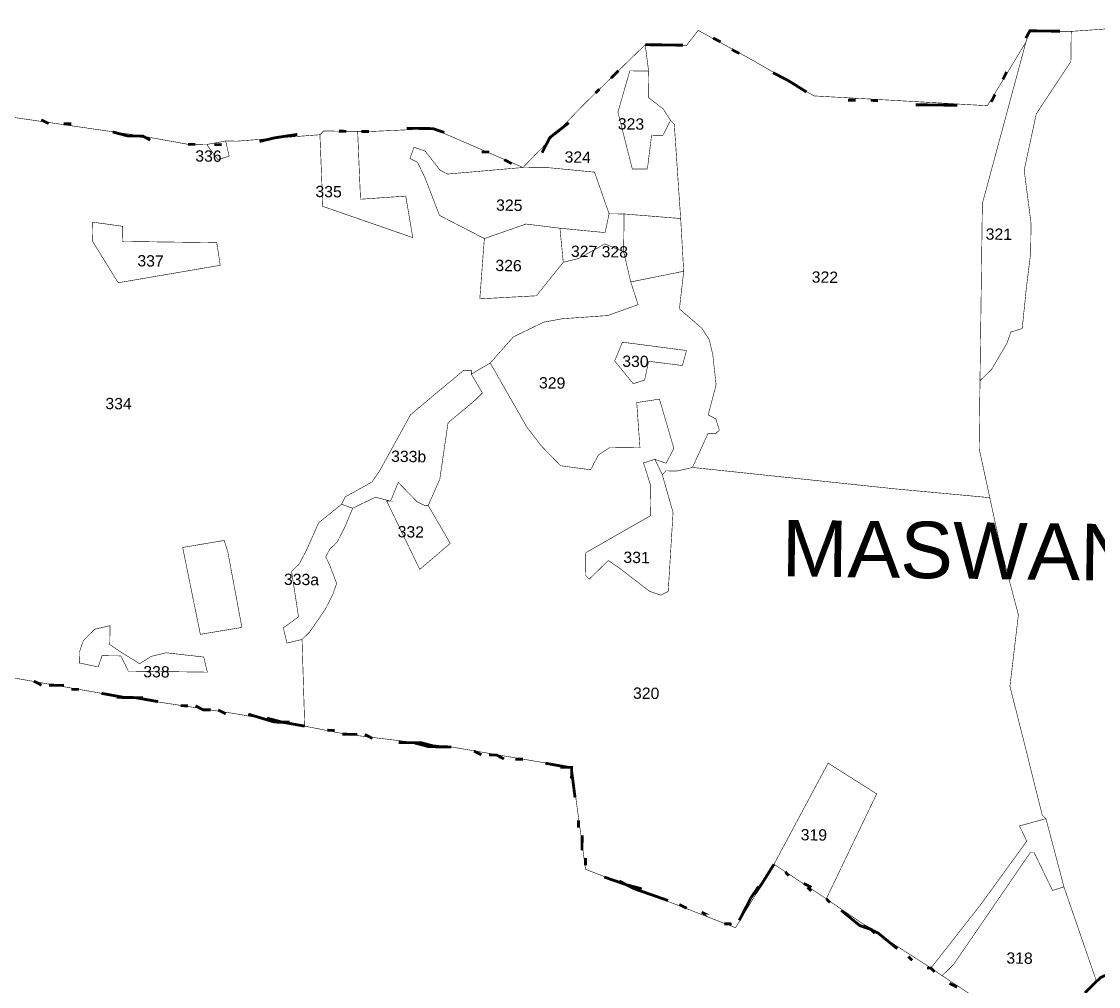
# Model space of a CAD drawing. Header units: metres. Extents: x 259278 to 277237, y 2171369 to 2185379.
# Drawn here: x 273383 to 274516, y 2179440 to 2180455 of the extents above; entities that cross this region are included whole.
import ezdxf

# ---------------------------------------------------------------- set-up
doc = ezdxf.new("R2010")
doc.units = ezdxf.units.M
doc.header["$MEASUREMENT"] = 0
for name, color, linetype in [('SURVEY NO.', 7, 'Continuous'), ('SURVEY PLOT BOUNDARY', 35, 'Continuous'), ('VILLAGE BOUNDARY', 212, 'Continuous'), ('VILLAGE NAME', 3, 'Continuous')]:
    doc.layers.add(name, color=color, linetype=linetype)
doc.styles.add('PDF Arial', font='arial.ttf')

msp = doc.modelspace()

# ---------------------------------------------------------------- linework, layer by layer
at = {"layer": 'SURVEY PLOT BOUNDARY', "lineweight": 18, "const_width": 0.595}
for points in [[(274637.5, 2179526.7), (274513.5, 2179445.1), (274479.2, 2179544.6), (274460.3, 2179616.3), (274456.3, 2179620.3), (274437.5, 2179695.9), (274422.4, 2179755.6), (274431.3, 2179830.8), (274412.4, 2179902.4), (274401.2, 2179954.1), (274390, 2180005.8), (274390.9, 2180077.2), (274403, 2180088.9), (274419.2, 2180116.5), (274423.3, 2180128.3), (274435.3, 2180132.1), (274439.8, 2180175.7), (274444.2, 2180211.3), (274444.6, 2180243), (274437.4, 2180298.6), (274450.1, 2180357.9), (274486.5, 2180413), (274486.9, 2180444.7), (274629.8, 2180454.7)], [(273359.7, 2180356.3), (273510.1, 2180334.5), (273557.6, 2180325.9), (273577.4, 2180325.7), (273589.1, 2180309.7), (273601, 2180313.5), (273597.3, 2180329.4), (273609.2, 2180329.2), (273696.5, 2180336), (273699.5, 2180260.6), (273794.2, 2180227.7), (273786.8, 2180271.4), (273739.2, 2180268.1), (273736.2, 2180339.5), (273748.1, 2180339.3), (273815.5, 2180342.4), (273910.1, 2180301.5), (273830.7, 2180294.6), (273822.9, 2180298.7), (273807.3, 2180318.7), (273795.4, 2180322.8), (273791.3, 2180311), (273799.2, 2180306.9), (273806.9, 2180291), (273822.3, 2180251.1), (273869.5, 2180226.7), (273864.7, 2180163.3), (273924.2, 2180166.5), (273952.5, 2180201.8), (273968.4, 2180205.6), (273996.3, 2180221.1), (274016, 2180212.9), (274023.5, 2180181.1), (274031.2, 2180157.2), (273999.3, 2180145.7), (273951.7, 2180142.4), (273931.8, 2180138.7), (273899.9, 2180123.2), (273875.7, 2180095.8), (273855.8, 2180084.1), (273855.8, 2180088.1), (273847.9, 2180088.2), (273819.8, 2180064.8), (273791.8, 2180041.3), (273759.3, 2179982.3), (273751.2, 2179970.5), (273723.2, 2179955), (273719.2, 2179947.1), (273695.1, 2179927.6), (273682.9, 2179900), (273674.7, 2179884.2), (273666.7, 2179876.4), (273674, 2179828.7), (273658, 2179817.1), (273661.8, 2179801.1), (273677.7, 2179804.9), (273680.5, 2179713.7), (273609.3, 2179726.5), (273466.8, 2179748.2), (273320.4, 2179773.9)]]:
    msp.add_lwpolyline(points, dxfattribs=at)
for points in [[(274439.2, 2180433.4), (274393.4, 2180263.5), (274390.9, 2180077.2), (274390, 2180005.8), (274401.2, 2179954.1), (274302.2, 2179963.3), (274088.4, 2179985.9), (274104.7, 2180021.4), (274112.7, 2180021.3), (274116.7, 2180025.2), (274112.9, 2180037.2), (274105, 2180041.2), (274113.3, 2180072.8), (274109.8, 2180104.6), (274106, 2180120.5), (274098.2, 2180132.5), (274074.7, 2180152.7), (274079.2, 2180192.3), (274076, 2180247.8), (274069.3, 2180347), (274065.4, 2180351.1), (274057.6, 2180363.1), (274041.9, 2180375.2), (274042.3, 2180402.9), (274038.7, 2180430.7), (274082.3, 2180430.1), (274094.4, 2180445.8), (274153.4, 2180413.4), (274216.4, 2180376.8), (274307.5, 2180371.7), (274398.7, 2180366.5)], [(274486.9, 2180444.7), (274486.5, 2180413), (274450.1, 2180357.9), (274437.4, 2180298.6), (274444.6, 2180243), (274444.2, 2180211.3), (274439.8, 2180175.7), (274435.3, 2180132.1), (274423.3, 2180128.3), (274419.2, 2180116.5), (274403, 2180088.9), (274390.9, 2180077.2), (274393.4, 2180263.5), (274439.2, 2180433.4), (274443.3, 2180445.3)], [(274016.5, 2180252.6), (274000.7, 2180252.8), (273985.4, 2180296.6), (273937.9, 2180301.2), (273910.1, 2180301.5), (273974.4, 2180368.1), (274038.7, 2180430.7), (274042.3, 2180402.9), (274022.5, 2180403.2), (274010, 2180359.7), (274025.1, 2180300), (274041, 2180299.8), (274045.4, 2180335.5), (274049.3, 2180335.4), (274057.3, 2180335.3), (274065.4, 2180351.1), (274069.3, 2180347), (274076, 2180247.8)], [(274065.4, 2180351.1), (274057.3, 2180335.3), (274049.3, 2180335.4), (274045.4, 2180335.5), (274041, 2180299.8), (274025.1, 2180300), (274010, 2180359.7), (274022.5, 2180403.2), (274042.3, 2180402.9), (274041.9, 2180375.2), (274057.6, 2180363.1)], [(273696.5, 2180336), (273700.5, 2180339.9), (273736.2, 2180339.5), (273739.2, 2180268.1), (273786.8, 2180271.4), (273794.2, 2180227.7), (273699.5, 2180260.6)], [(273577.4, 2180325.7), (273597.3, 2180329.4), (273601, 2180313.5), (273589.1, 2180309.7)], [(273910.1, 2180301.5), (273937.9, 2180301.2), (273985.4, 2180296.6), (274000.7, 2180252.8), (273996.5, 2180233), (273949, 2180237.6), (273913.3, 2180242), (273869.5, 2180226.7), (273822.3, 2180251.1), (273806.9, 2180291), (273799.2, 2180306.9), (273791.3, 2180311), (273795.4, 2180322.8), (273807.3, 2180318.7), (273822.9, 2180298.7), (273830.7, 2180294.6)], [(273952.5, 2180201.8), (273949, 2180237.6), (273996.5, 2180233), (274000.7, 2180252.8), (274016.5, 2180252.6), (274016, 2180212.9), (273996.3, 2180221.1), (273968.4, 2180205.6)], [(274076, 2180247.8), (274079.2, 2180192.3), (274023.5, 2180181.1), (274016, 2180212.9), (274016.5, 2180252.6)], [(273457.1, 2180224.1), (273484.3, 2180180.2), (273591.6, 2180198.6), (273588, 2180222.4), (273488.8, 2180223.7), (273489.1, 2180239.6), (273457.4, 2180244)], [(273591.6, 2180198.6), (273484.3, 2180180.2), (273457.1, 2180224.1), (273457.4, 2180244), (273489.1, 2180239.6), (273488.8, 2180223.7), (273588, 2180222.4)], [(273949, 2180237.6), (273952.5, 2180201.8), (273924.2, 2180166.5), (273864.7, 2180163.3), (273869.5, 2180226.7), (273913.3, 2180242)], [(274023.5, 2180181.1), (274079.2, 2180192.3), (274074.7, 2180152.7), (274098.2, 2180132.5), (274106, 2180120.5), (274109.8, 2180104.6), (274113.3, 2180072.8), (274105, 2180041.2), (274112.9, 2180037.2), (274116.7, 2180025.2), (274112.7, 2180021.3), (274104.7, 2180021.4), (274088.4, 2179985.9), (274072.5, 2179982.2), (274060.6, 2179982.3), (274056.6, 2179978.4), (274048.9, 2179994.4), (274060.7, 2179990.3), (274064.8, 2179998.1), (274068.8, 2180006), (274053.7, 2180057.8), (274029.8, 2180054.1), (274033.2, 2180006.5), (274001.5, 2180006.9), (273989.5, 2179999.1), (273981.3, 2179983.4), (273949.7, 2179987.7), (273930.1, 2180007.8), (273914.5, 2180027.8), (273875.7, 2180095.8), (273899.9, 2180123.2), (273931.8, 2180138.7), (273951.7, 2180142.4), (273999.3, 2180145.7), (274031.2, 2180157.2)], [(274082.1, 2180108.9), (274077.9, 2180093.1), (274042.3, 2180097.6), (274038.1, 2180077.8), (274026.1, 2180074), (274006.6, 2180098), (274014.8, 2180117.7)], [(274006.6, 2180098), (274026.1, 2180074), (274038.1, 2180077.8), (274042.3, 2180097.6), (274077.9, 2180093.1), (274082.1, 2180108.9), (274014.8, 2180117.7)], [(274048.9, 2179994.4), (274036.9, 2179990.6), (274044.5, 2179966.7), (274044.1, 2179935), (273976.2, 2179896.2), (273975.9, 2179872.4), (273979.8, 2179868.4), (273999.9, 2179887.9), (274011.7, 2179879.9), (274043.1, 2179855.7), (274054.9, 2179851.5), (274062.9, 2179855.4), (274068, 2179938.6), (274056.6, 2179978.4), (274060.6, 2179982.3), (274072.5, 2179982.2), (274088.4, 2179985.9), (274302.2, 2179963.3), (274401.2, 2179954.1), (274412.4, 2179902.4), (274431.3, 2179830.8), (274422.4, 2179755.6), (274437.5, 2179695.9), (274456.3, 2179620.3), (274460.3, 2179616.3), (274432.4, 2179608.7), (274436.3, 2179600.7), (274440.1, 2179592.7), (274391.7, 2179526), (274339.3, 2179459.2), (274276.4, 2179499.7), (274229.2, 2179532), (274282.2, 2179642.4), (274231.1, 2179674.8), (274174.2, 2179568.4), (274133.7, 2179501.6), (274039, 2179538.5), (273975.9, 2179563.1), (273961.4, 2179670.3), (273834.8, 2179691.8), (273724, 2179705.2), (273680.5, 2179713.7), (273677.7, 2179804.9), (273685.7, 2179812.7), (273701.9, 2179836.3), (273710, 2179852.1), (273714.1, 2179863.9), (273706.5, 2179883.8), (273702.6, 2179891.8), (273706.7, 2179899.7), (273714.7, 2179907.5), (273722.8, 2179923.3), (273731, 2179943), (273755, 2179954.6), (273770.8, 2179950.4), (273766.8, 2179950.5), (273801.5, 2179878.6), (273833.6, 2179906), (273810.4, 2179945.9), (273822.6, 2179973.5), (273831.3, 2180032.9), (273859.4, 2180056.3), (273867.4, 2180064.2), (273855.8, 2180084.1), (273875.7, 2180095.8), (273914.5, 2180027.8), (273930.1, 2180007.8), (273949.7, 2179987.7), (273981.3, 2179983.4), (273989.5, 2179999.1), (274001.5, 2180006.9), (274033.2, 2180006.5), (274029.8, 2180054.1), (274053.7, 2180057.8), (274068.8, 2180006), (274064.8, 2179998.1), (274060.7, 2179990.3)], [(273855.8, 2180084.1), (273867.4, 2180064.2), (273859.4, 2180056.3), (273831.3, 2180032.9), (273822.6, 2179973.5), (273810.4, 2179945.9), (273806.4, 2179946), (273798.5, 2179950), (273778.9, 2179970.1), (273770.8, 2179950.4), (273755, 2179954.6), (273731, 2179943), (273719.2, 2179947.1), (273723.2, 2179955), (273751.2, 2179970.5), (273759.3, 2179982.3), (273791.8, 2180041.3), (273819.8, 2180064.8), (273847.9, 2180088.2), (273855.8, 2180088.1)], [(274056.6, 2179978.4), (274068, 2179938.6), (274062.9, 2179855.4), (274054.9, 2179851.5), (274043.1, 2179855.7), (274011.7, 2179879.9), (273999.9, 2179887.9), (273979.8, 2179868.4), (273975.9, 2179872.4), (273976.2, 2179896.2), (274044.1, 2179935), (274044.5, 2179966.7), (274036.9, 2179990.6), (274048.9, 2179994.4)], [(273810.4, 2179945.9), (273833.6, 2179906), (273801.5, 2179878.6), (273766.8, 2179950.5), (273770.8, 2179950.4), (273778.9, 2179970.1), (273798.5, 2179950), (273806.4, 2179946)], [(273677.7, 2179804.9), (273661.8, 2179801.1), (273658, 2179817.1), (273674, 2179828.7), (273666.7, 2179876.4), (273674.7, 2179884.2), (273682.9, 2179900), (273695.1, 2179927.6), (273719.2, 2179947.1), (273731, 2179943), (273722.8, 2179923.3), (273714.7, 2179907.5), (273706.7, 2179899.7), (273702.6, 2179891.8), (273706.5, 2179883.8), (273714.1, 2179863.9), (273710, 2179852.1), (273701.9, 2179836.3), (273685.7, 2179812.7)], [(273614.4, 2179817.6), (273599.6, 2179897.1), (273595.8, 2179909.1), (273552.1, 2179901.7), (273570.7, 2179810.3)], [(273614.4, 2179817.6), (273570.7, 2179810.3), (273552.1, 2179901.7), (273595.8, 2179909.1), (273599.6, 2179897.1)], [(273475.4, 2179799.6), (273475.7, 2179819.4), (273459.7, 2179815.7), (273455.7, 2179811.8), (273447.7, 2179803.9), (273443.6, 2179792.1), (273443.4, 2179780.2), (273463.2, 2179776), (273467.3, 2179787.8), (273487.1, 2179787.6), (273494.9, 2179771.6), (273578.1, 2179770.5), (273574.3, 2179786.4), (273534.8, 2179790.9), (273518.9, 2179787.1), (273506.9, 2179779.4), (273487.2, 2179791.5)], [(273487.2, 2179791.5), (273506.9, 2179779.4), (273518.9, 2179787.1), (273534.8, 2179790.9), (273574.3, 2179786.4), (273578.1, 2179770.5), (273494.9, 2179771.6), (273487.1, 2179787.6), (273467.3, 2179787.8), (273463.2, 2179776), (273443.4, 2179780.2), (273443.6, 2179792.1), (273447.7, 2179803.9), (273455.7, 2179811.8), (273459.7, 2179815.7), (273475.7, 2179819.4), (273475.4, 2179799.6)], [(274229.2, 2179532), (274174.2, 2179568.4), (274231.1, 2179674.8), (274282.2, 2179642.4)], [(274339.3, 2179459.2), (274391.7, 2179526), (274440.1, 2179592.7), (274436.3, 2179600.7), (274432.4, 2179608.7), (274460.3, 2179616.3), (274479.2, 2179544.6), (274467.2, 2179540.8), (274447.9, 2179580.7), (274443.9, 2179580.8), (274363.1, 2179462.9), (274351.1, 2179451.1)], [(274479.2, 2179544.6), (274513.5, 2179445.1), (274449.3, 2179386.4), (274351.1, 2179451.1), (274363.1, 2179462.9), (274443.9, 2179580.8), (274447.9, 2179580.7), (274467.2, 2179540.8)]]:
    msp.add_lwpolyline(points, close=True, dxfattribs=at)
at = {"layer": 'VILLAGE BOUNDARY', "const_width": 2.97}
for points in [[(274439.2, 2180437.4), (274443.3, 2180445.3), (274451.2, 2180445.2), (274475, 2180444.9)], [(274038.7, 2180430.7), (274054.5, 2180430.5), (274078.3, 2180430.2)], [(274110.2, 2180437.7), (274118, 2180433.6)], [(274129.8, 2180425.6), (274137.7, 2180421.5)], [(274002.6, 2180395.5), (274010.6, 2180403.3)], [(274173.1, 2180401.2), (274188.9, 2180393.1), (274208.5, 2180380.9)], [(274414.9, 2180394.1), (274418.9, 2180402)], [(273986.5, 2180379.8), (273990.5, 2180383.8)], [(274252, 2180372.4), (274260, 2180372.3)], [(274275.8, 2180372.1), (274283.7, 2180372)], [(274402.7, 2180370.5), (274406.7, 2180378.3)], [(274323.3, 2180367.5), (274339.2, 2180367.3), (274366.9, 2180367)], [(273403.3, 2180351.7), (273411.2, 2180347.7)], [(273427, 2180347.5), (273435, 2180347.4)], [(273478.5, 2180338.9), (273494.3, 2180334.7), (273510.1, 2180334.5), (273518, 2180330.4)], [(273716.4, 2180339.7), (273724.3, 2180339.6)], [(273740.1, 2180339.4), (273748.1, 2180339.3)], [(273787.8, 2180342.8), (273807.6, 2180342.5), (273815.5, 2180342.4), (273827.4, 2180338.3)], [(273930.2, 2180317.1), (273938.3, 2180332.9), (273958.3, 2180348.5)], [(273633, 2180328.9), (273648.9, 2180332.7), (273672.7, 2180336.3)], [(273557.6, 2180325.9), (273565.5, 2180325.8)], [(273585.3, 2180325.6), (273593.3, 2180325.5)], [(273866.7, 2180317.9), (273874.7, 2180317.8)], [(273890.4, 2180309.7), (273898.3, 2180305.6)], [(273403.5, 2179756.9), (273395.6, 2179761)], [(273427.3, 2179756.6), (273419.3, 2179756.7), (273411.4, 2179756.8)], [(273435.1, 2179752.5), (273443.1, 2179752.4)], [(273510.4, 2179743.6), (273490.5, 2179743.9), (273466.8, 2179748.2)], [(273482.6, 2179744), (273502.4, 2179743.7), (273526.2, 2179739.5)], [(273557.8, 2179735.1), (273549.9, 2179735.2)], [(273581.6, 2179730.8), (273573.6, 2179730.9), (273565.7, 2179735)], [(273589.5, 2179730.7), (273597.4, 2179726.6)], [(273664.6, 2179717.8), (273648.8, 2179718), (273621.1, 2179726.3)], [(273640.9, 2179722.1), (273656.7, 2179717.9), (273680.5, 2179713.7)], [(273712.1, 2179709.3), (273704.2, 2179709.4)], [(273735.8, 2179705), (273727.9, 2179705.1), (273724, 2179705.2), (273720, 2179705.2)], [(273743.8, 2179704.9), (273751.7, 2179700.8)], [(273818.9, 2179692), (273803.1, 2179696.2), (273779.4, 2179696.5)], [(273795.2, 2179696.3), (273811, 2179692.1), (273834.8, 2179691.8)], [(273866.4, 2179683.5), (273858.5, 2179687.5)], [(273890.1, 2179679.2), (273882.3, 2179683.3), (273874.3, 2179683.4)], [(273902, 2179679), (273910, 2179678.9)], [(273961.2, 2179658.5), (273961.4, 2179670.3), (273957.4, 2179670.4), (273933.7, 2179674.7)], [(273949.5, 2179670.5), (273961.4, 2179670.3), (273961.3, 2179666.4), (273964.9, 2179638.6)], [(273968.5, 2179606.8), (273968.6, 2179614.7)], [(273972.2, 2179583), (273972.3, 2179590.9), (273972.4, 2179598.8)], [(273976, 2179575), (273975.9, 2179567.1)], [(274153.9, 2179537), (274162, 2179548.8), (274174.2, 2179568.4)], [(274189.9, 2179556.3), (274186, 2179560.4)], [(274035.1, 2179542.5), (274019.3, 2179546.7), (273995.6, 2179554.9)], [(274011.4, 2179550.7), (274027.1, 2179542.6), (274039, 2179538.5), (274062.7, 2179530.2)], [(274158, 2179544.9), (274149.9, 2179533.1), (274137.7, 2179509.4)], [(274213.5, 2179544.1), (274205.6, 2179548.2)], [(274209.5, 2179544.2), (274213.4, 2179540.2)], [(274082.4, 2179522), (274074.5, 2179526.1)], [(274229.2, 2179532), (274233.1, 2179528)], [(274280.3, 2179495.7), (274276.4, 2179499.7), (274264.5, 2179503.8), (274244.9, 2179519.9)], [(274121.8, 2179505.7), (274129.7, 2179505.6)], [(274268.5, 2179503.8), (274276.4, 2179499.7), (274284.2, 2179495.6), (274303.9, 2179479.5)], [(274319.6, 2179467.4), (274315.6, 2179471.4)], [(274339.3, 2179459.2), (274343.2, 2179455.2), (274339.3, 2179459.2), (274335.3, 2179459.3)], [(274533.5, 2179456.7), (274517.6, 2179449), (274513.5, 2179445.1), (274501.5, 2179433.3)], [(274358.9, 2179443.1), (274366.8, 2179439)]]:
    msp.add_lwpolyline(points, dxfattribs=at)
msp.add_lwpolyline([(274106.1, 2179513.8), (274098.2, 2179517.9)], close=True, dxfattribs=at)

# ---------------------------------------------------------------- texts
at = {"layer": 'SURVEY NO.', "char_height": 11.89, "attachment_point": 7, "rotation": 359.2544, "style": 'PDF Arial'}
for s, insert in [('323', (274009.8, 2180341.4)), ('336', (273565.3, 2180307.6)), ('324', (273953.8, 2180306.5)), ('335', (273691.7, 2180270.2)), ('325', (273881.8, 2180255.9)), ('321', (274396.8, 2180225.4)), ('327 328', (273960.5, 2180207.3)), ('337', (273504.4, 2180197.3)), ('326', (273881, 2180192.4)), ('322', (274213.8, 2180180.2)), ('330', (274014.5, 2180091.6)), ('329', (273926.9, 2180068.9)), ('334', (273470.7, 2180047.1)), ('333b', (273771.3, 2179991.6)), ('332', (273778.2, 2179912.2)), ('331', (274015.7, 2179885.3)), ('333a', (273658.6, 2179862.2)), ('338', (273510.6, 2179765)), ('320', (274025.8, 2179742.4)), ('319', (274202.2, 2179593.4)), ('318', (274418.6, 2179463.7))]:
    msp.add_mtext(s, dxfattribs=dict(at, insert=insert))
at = {"layer": 'VILLAGE NAME', "insert": (274182.1, 2179870.5), "char_height": 59.47, "attachment_point": 7, "rotation": 359.2544, "style": 'PDF Arial'}
msp.add_mtext('MASWAN', dxfattribs=at)

doc.saveas('drawing.dxf')
